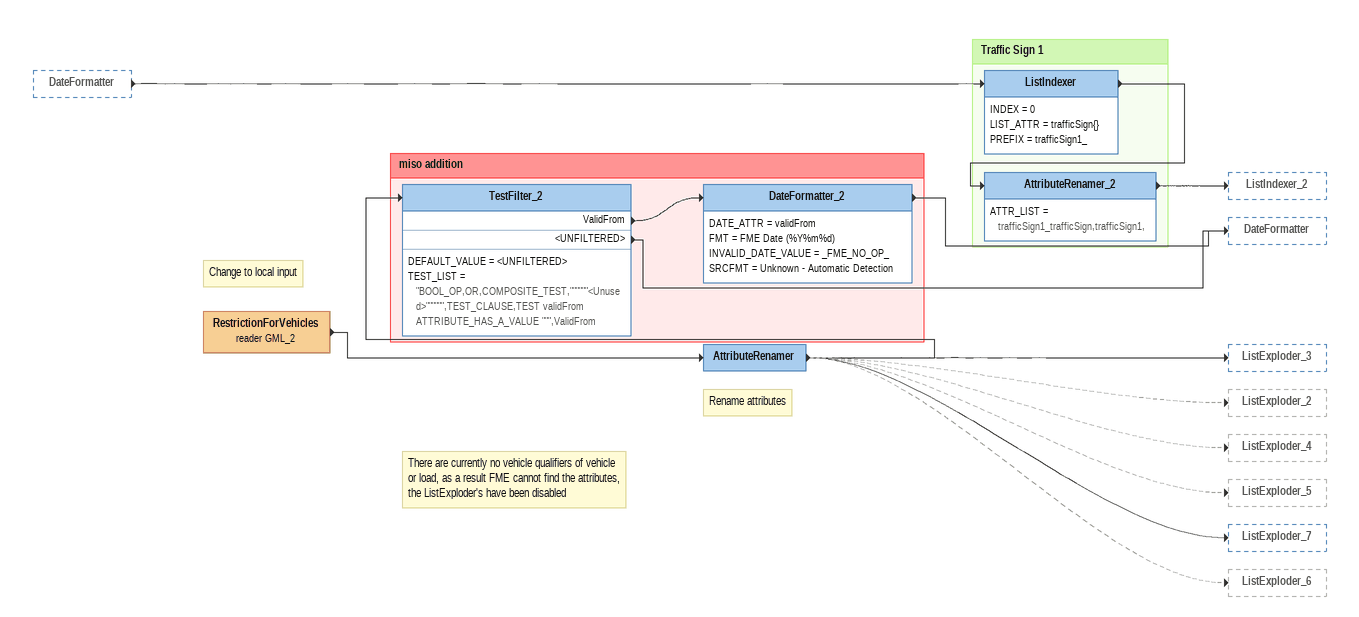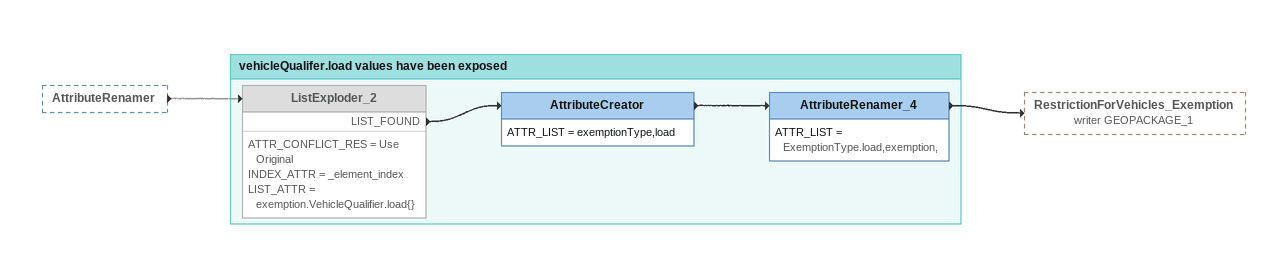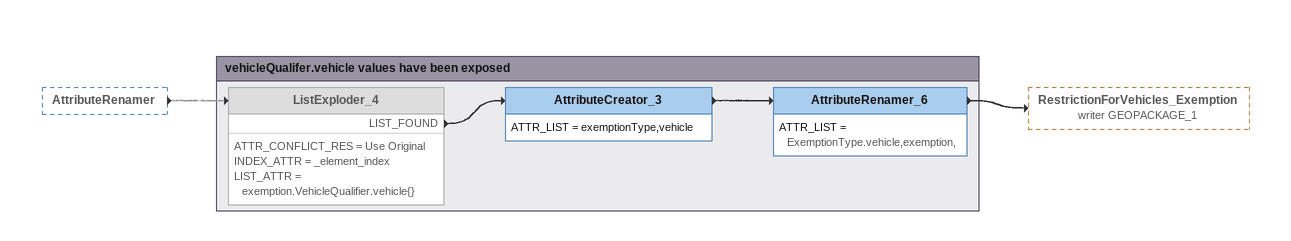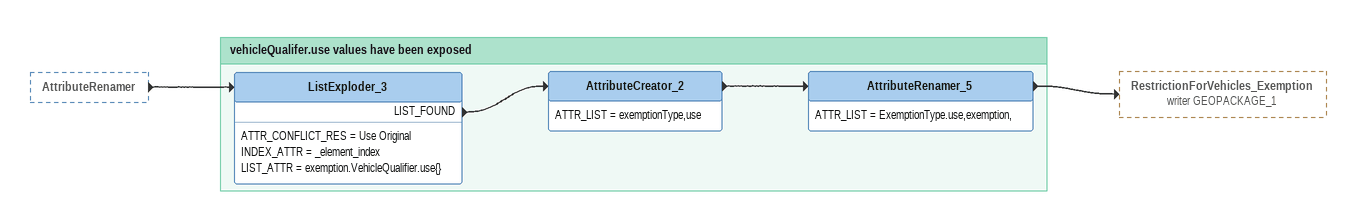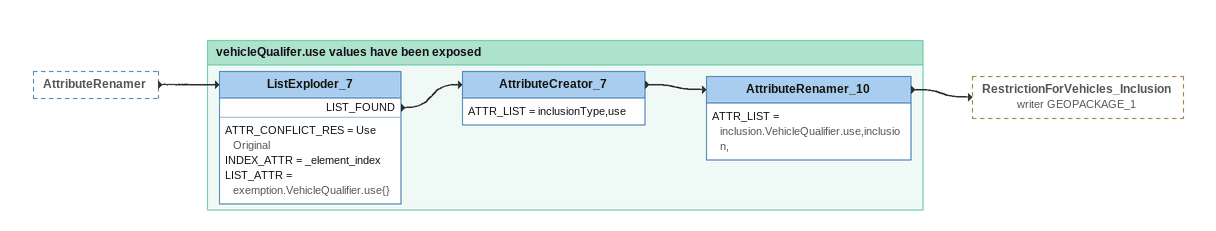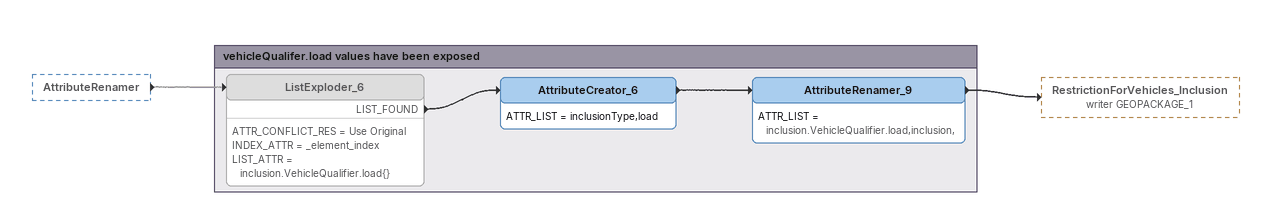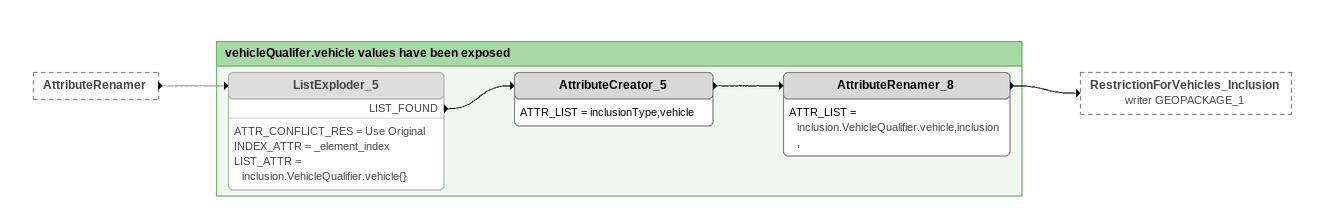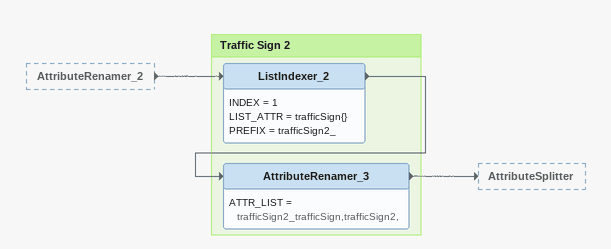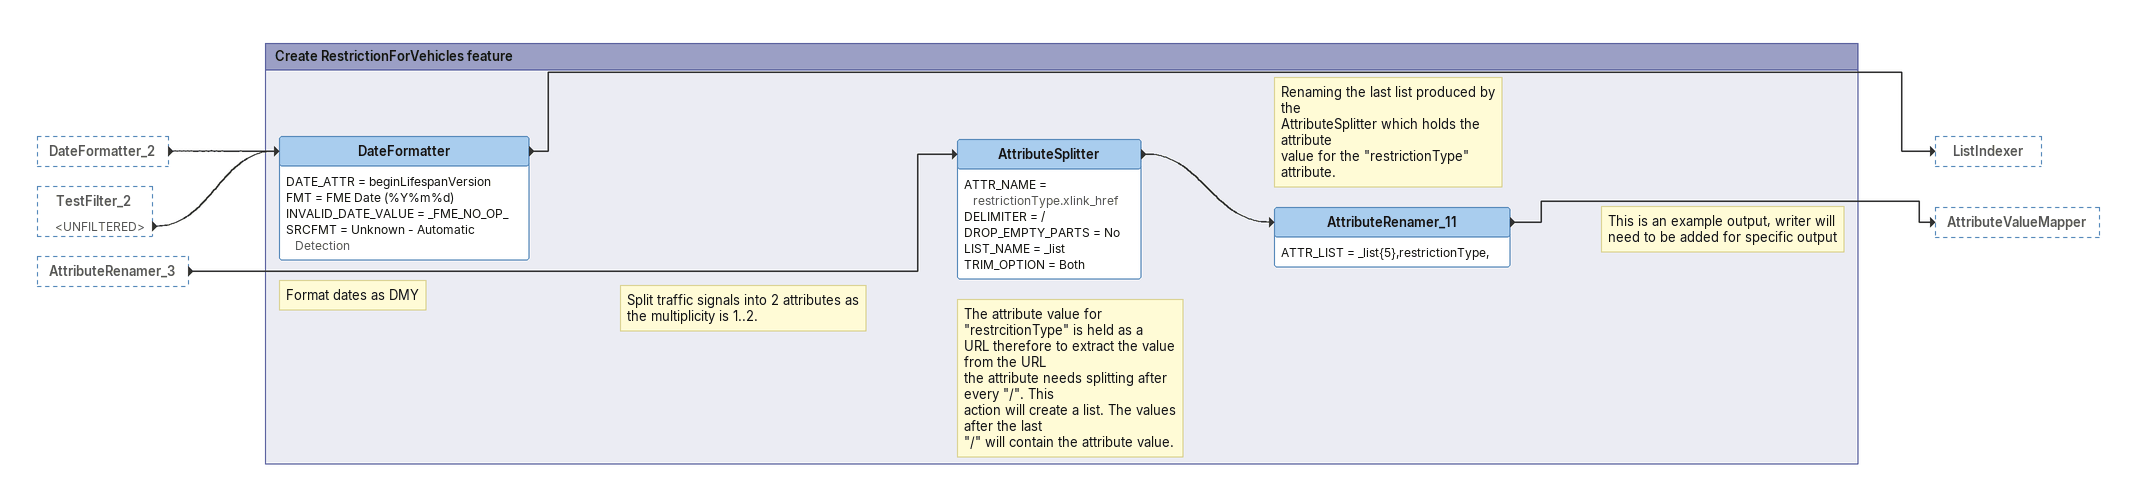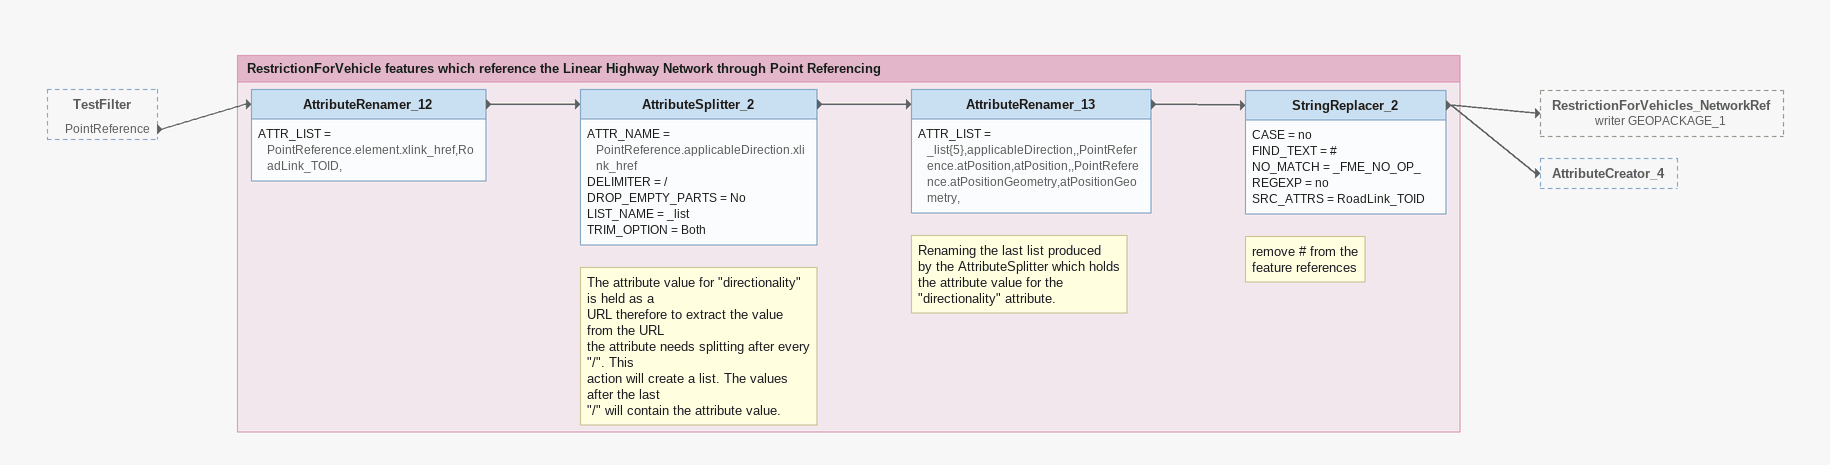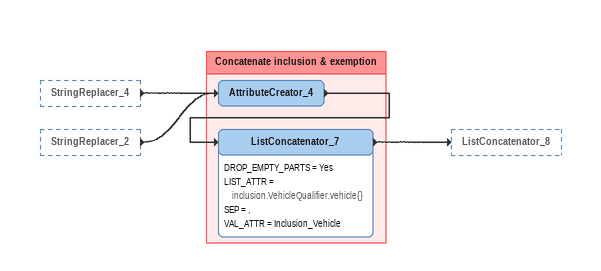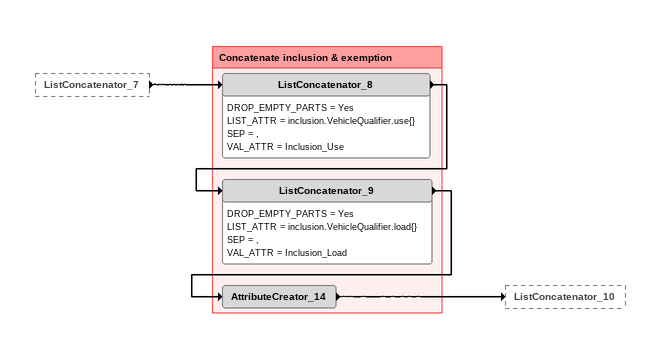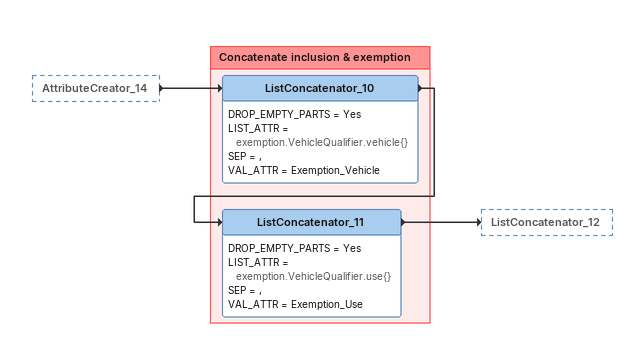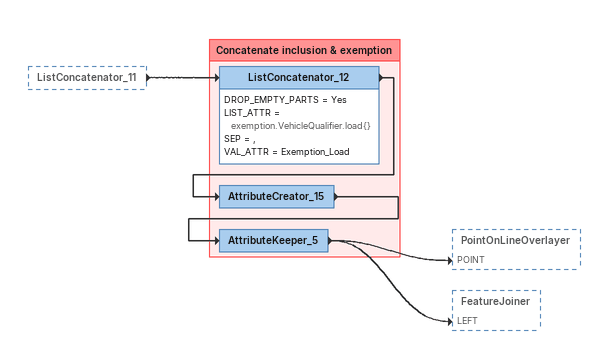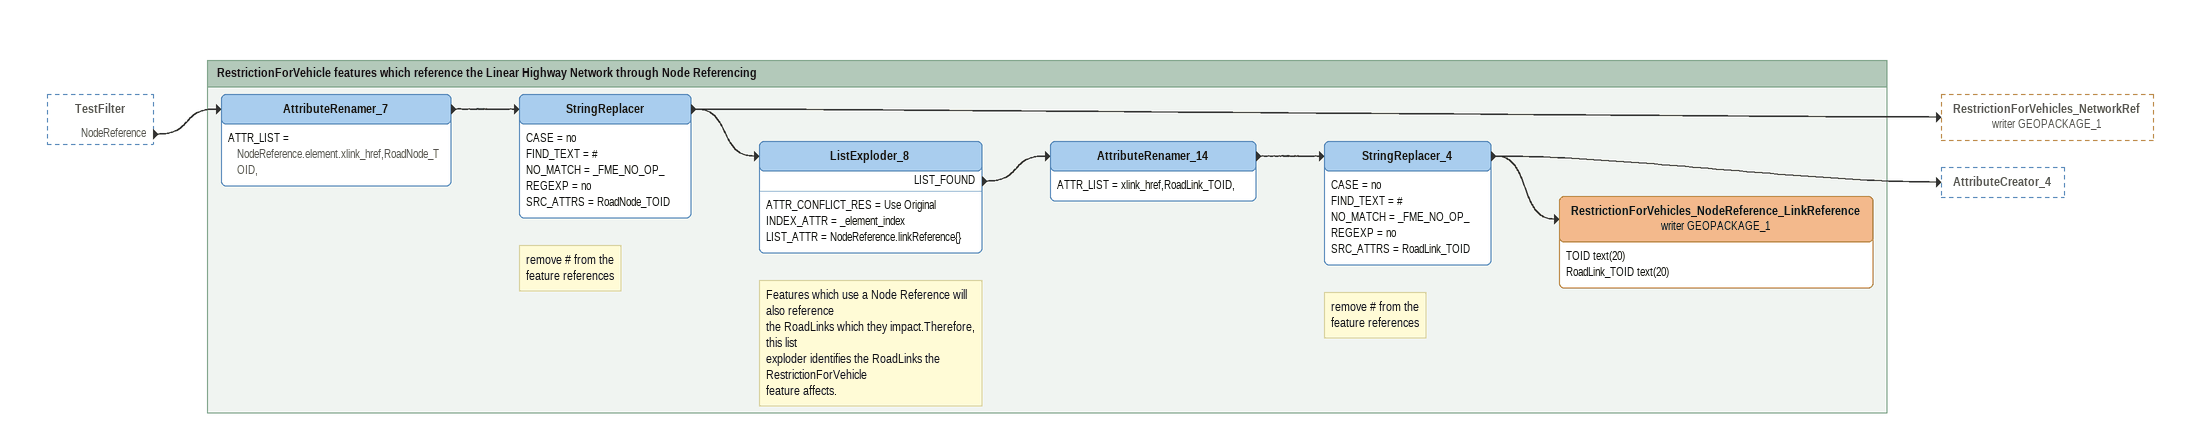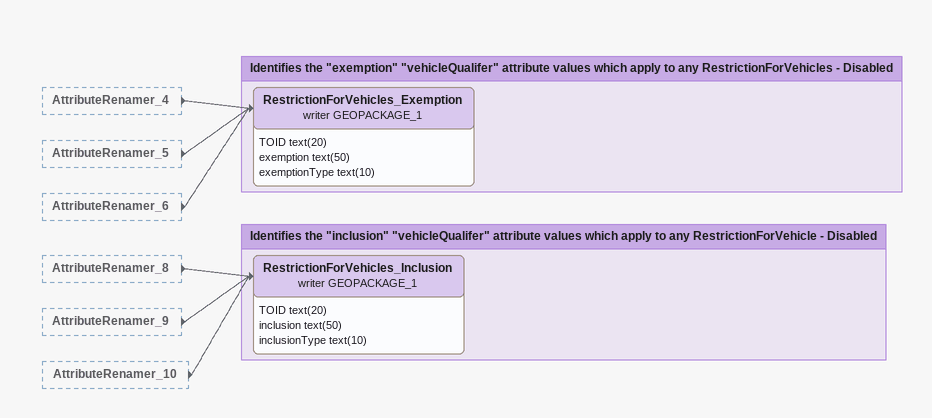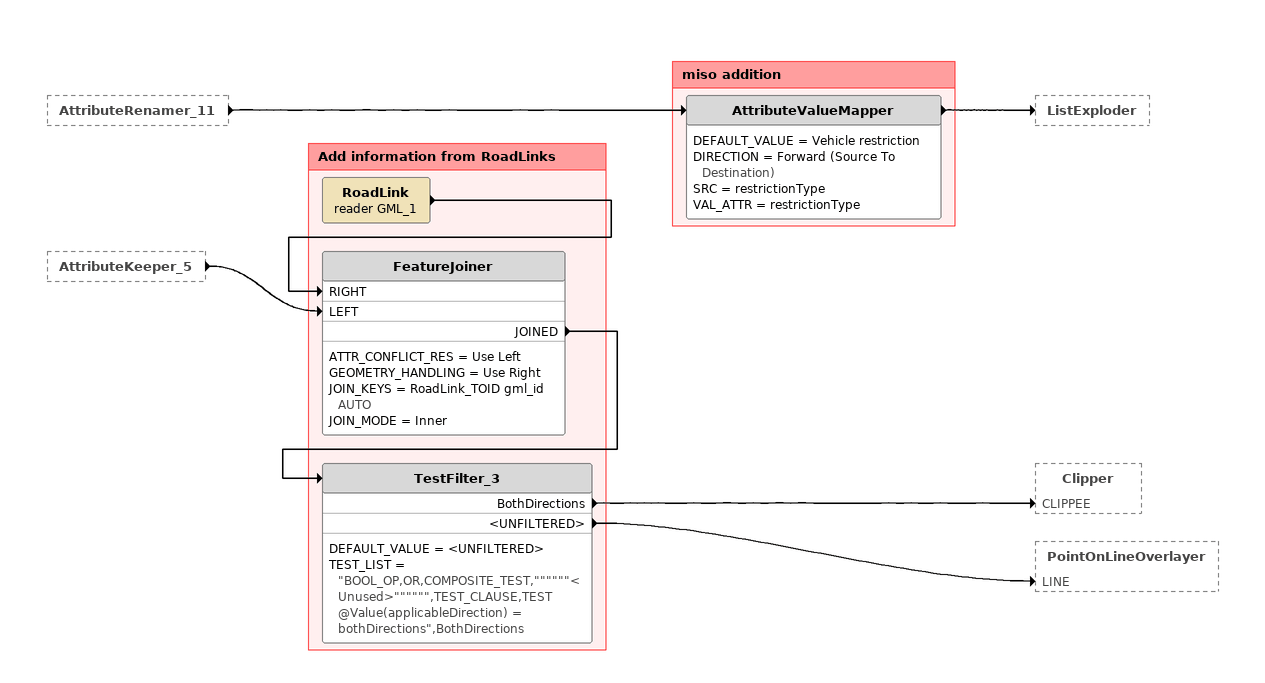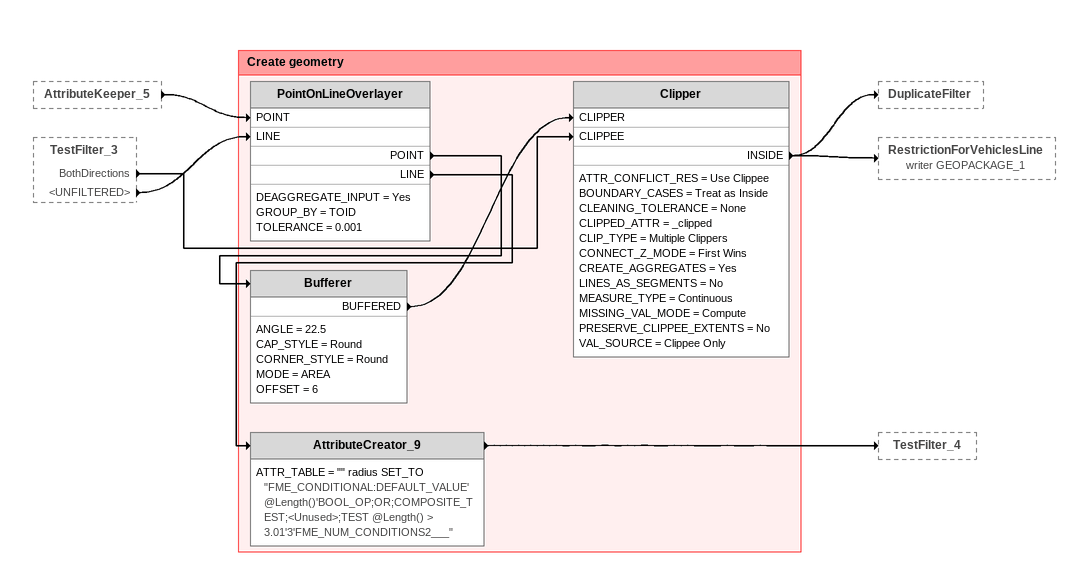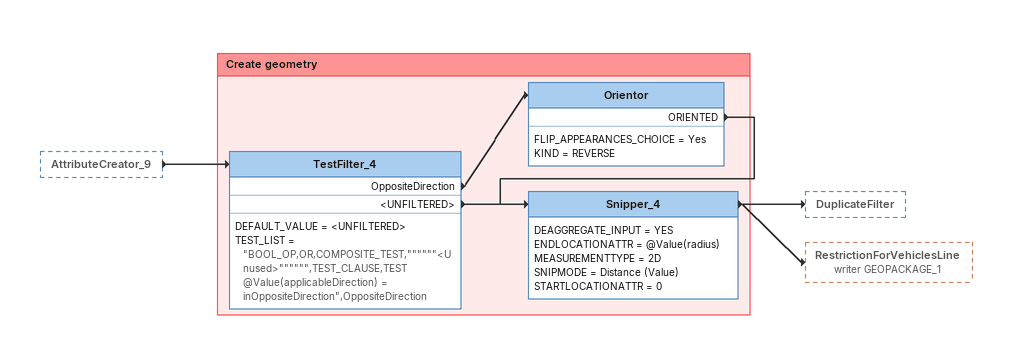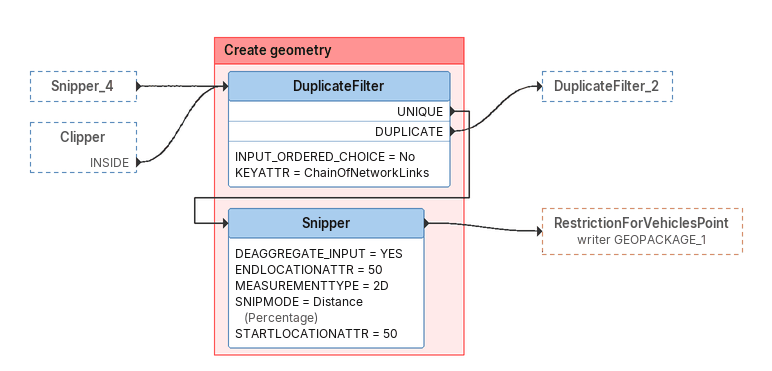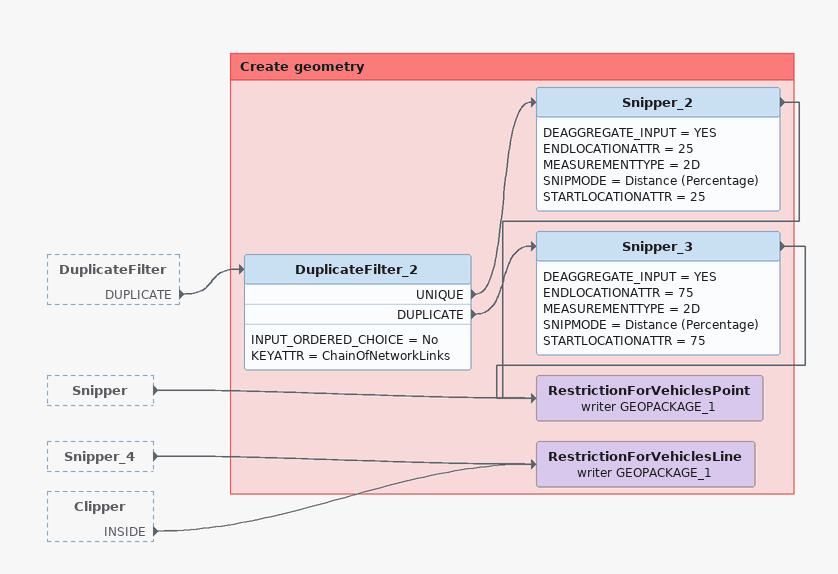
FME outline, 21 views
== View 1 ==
DateFormatter [outside]
    -> ListIndexer
Note: Change to local input
RestrictionForVehicles (reader GML_2)
    -> AttributeRenamer
Note: There are currently no vehicle qualifiers of vehicle or load, as a result FME cannot find the attributes, the ListExploder's have been disabled
Note: Rename attributes
AttributeRenamer
    -> TestFilter_2
    -> ListExploder_3
    -> ListExploder_2 [off]
    -> ListExploder_4 [off]
    -> ListExploder_5 [off]
    -> ListExploder_7
    -> ListExploder_6 [off]

Bookmark: miso addition
TestFilter_2
    DEFAULT_VALUE = <UNFILTERED>
    TEST_LIST = "BOOL_OP,OR,COMPOSITE_TEST,""""""<Unused>"""""",TEST_CLAUSE,TEST validFrom ATTRIBUTE_HAS_A_VALUE """,ValidFrom
    ValidFrom -> DateFormatter_2
    <UNFILTERED> -> DateFormatter
DateFormatter_2
    DATE_ATTR = validFrom
    FMT = FME Date (%Y%m%d)
    INVALID_DATE_VALUE = _FME_NO_OP_
    SRCFMT = Unknown - Automatic Detection
    -> DateFormatter

Bookmark: Traffic Sign 1
ListIndexer
    INDEX = 0
    LIST_ATTR = trafficSign{}
    PREFIX = trafficSign1_
    -> AttributeRenamer_2
AttributeRenamer_2
    ATTR_LIST = trafficSign1_trafficSign,trafficSign1,
    -> ListIndexer_2

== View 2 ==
AttributeRenamer [outside]
    -> ListExploder_2 [off]

Bookmark: vehicleQualifer.load values have been exposed
ListExploder_2 [off]
    ATTR_CONFLICT_RES = Use Original
    INDEX_ATTR = _element_index
    LIST_ATTR = exemption.VehicleQualifier.load{}
    LIST_FOUND -> AttributeCreator
AttributeCreator
    ATTR_LIST = exemptionType,load
    -> AttributeRenamer_4
AttributeRenamer_4
    ATTR_LIST = ExemptionType.load,exemption,
    -> RestrictionForVehicles_Exemption (writer GEOPACKAGE_1)

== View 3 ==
AttributeRenamer [outside]
    -> ListExploder_4 [off]

Bookmark: vehicleQualifer.vehicle values have been exposed
ListExploder_4 [off]
    ATTR_CONFLICT_RES = Use Original
    INDEX_ATTR = _element_index
    LIST_ATTR = exemption.VehicleQualifier.vehicle{}
    LIST_FOUND -> AttributeCreator_3
AttributeCreator_3
    ATTR_LIST = exemptionType,vehicle
    -> AttributeRenamer_6
AttributeRenamer_6
    ATTR_LIST = ExemptionType.vehicle,exemption,
    -> RestrictionForVehicles_Exemption (writer GEOPACKAGE_1)

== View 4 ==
AttributeRenamer [outside]
    -> ListExploder_3

Bookmark: vehicleQualifer.use values have been exposed
ListExploder_3
    ATTR_CONFLICT_RES = Use Original
    INDEX_ATTR = _element_index
    LIST_ATTR = exemption.VehicleQualifier.use{}
    LIST_FOUND -> AttributeCreator_2
AttributeCreator_2
    ATTR_LIST = exemptionType,use
    -> AttributeRenamer_5
AttributeRenamer_5
    ATTR_LIST = ExemptionType.use,exemption,
    -> RestrictionForVehicles_Exemption (writer GEOPACKAGE_1)

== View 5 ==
AttributeRenamer [outside]
    -> ListExploder_7

Bookmark: vehicleQualifer.use values have been exposed
ListExploder_7
    ATTR_CONFLICT_RES = Use Original
    INDEX_ATTR = _element_index
    LIST_ATTR = exemption.VehicleQualifier.use{}
    LIST_FOUND -> AttributeCreator_7
AttributeCreator_7
    ATTR_LIST = inclusionType,use
    -> AttributeRenamer_10
AttributeRenamer_10
    ATTR_LIST = inclusion.VehicleQualifier.use,inclusion,
    -> RestrictionForVehicles_Inclusion (writer GEOPACKAGE_1)

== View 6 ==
AttributeRenamer [outside]
    -> ListExploder_6 [off]

Bookmark: vehicleQualifer.load values have been exposed
ListExploder_6 [off]
    ATTR_CONFLICT_RES = Use Original
    INDEX_ATTR = _element_index
    LIST_ATTR = inclusion.VehicleQualifier.load{}
    LIST_FOUND -> AttributeCreator_6
AttributeCreator_6
    ATTR_LIST = inclusionType,load
    -> AttributeRenamer_9
AttributeRenamer_9
    ATTR_LIST = inclusion.VehicleQualifier.load,inclusion,
    -> RestrictionForVehicles_Inclusion (writer GEOPACKAGE_1)

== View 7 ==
AttributeRenamer [outside]
    -> ListExploder_5 [off]

Bookmark: vehicleQualifer.vehicle values have been exposed
ListExploder_5 [off]
    ATTR_CONFLICT_RES = Use Original
    INDEX_ATTR = _element_index
    LIST_ATTR = inclusion.VehicleQualifier.vehicle{}
    LIST_FOUND -> AttributeCreator_5
AttributeCreator_5
    ATTR_LIST = inclusionType,vehicle
    -> AttributeRenamer_8
AttributeRenamer_8
    ATTR_LIST = inclusion.VehicleQualifier.vehicle,inclusion,
    -> RestrictionForVehicles_Inclusion (writer GEOPACKAGE_1)

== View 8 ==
AttributeRenamer_2 [outside]
    -> ListIndexer_2

Bookmark: Traffic Sign 2
ListIndexer_2
    INDEX = 1
    LIST_ATTR = trafficSign{}
    PREFIX = trafficSign2_
    -> AttributeRenamer_3
AttributeRenamer_3
    ATTR_LIST = trafficSign2_trafficSign,trafficSign2,
    -> AttributeSplitter

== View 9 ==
DateFormatter_2 [outside]
    -> DateFormatter
TestFilter_2 [outside]
    <UNFILTERED> -> DateFormatter
AttributeRenamer_3 [outside]
    -> AttributeSplitter

Bookmark: Create RestrictionForVehicles feature
Note: Format dates as DMY
Note: Split traffic signals into 2 attributes as the multiplicity is 1..2.
DateFormatter
    DATE_ATTR = beginLifespanVersion
    FMT = FME Date (%Y%m%d)
    INVALID_DATE_VALUE = _FME_NO_OP_
    SRCFMT = Unknown - Automatic Detection
    -> ListIndexer
Note: The attribute value for "restrcitionType" is held as a / URL therefore to extract the value from the URL / the attribute needs splitting after every "/". This / action will create a list. The values after the last / "/" will contain the attribute value.
AttributeSplitter
    ATTR_NAME = restrictionType.xlink_href
    DELIMITER = /
    DROP_EMPTY_PARTS = No
    LIST_NAME = _list
    TRIM_OPTION = Both
    -> AttributeRenamer_11
Note: Renaming the last list produced by the / AttributeSplitter which holds the attribute / value for the "restrictionType" attribute.
Note: This is an example output, writer will need to be added for specific output
AttributeRenamer_11
    ATTR_LIST = _list{5},restrictionType,
    -> AttributeValueMapper

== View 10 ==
TestFilter [outside]
    PointReference -> AttributeRenamer_12

Bookmark: RestrictionForVehicle features which reference the Linear Highway Network through Point Referencing
AttributeRenamer_12
    ATTR_LIST = PointReference.element.xlink_href,RoadLink_TOID,
    -> AttributeSplitter_2
Note: The attribute value for "directionality" is held as a / URL therefore to extract the value from the URL / the attribute needs splitting after every "/". This / action will create a list. The values after the last / "/" will contain the attribute value.
AttributeSplitter_2
    ATTR_NAME = PointReference.applicableDirection.xlink_href
    DELIMITER = /
    DROP_EMPTY_PARTS = No
    LIST_NAME = _list
    TRIM_OPTION = Both
    -> AttributeRenamer_13
Note: Renaming the last list produced / by the AttributeSplitter which holds / the attribute value for the / "directionality" attribute.
AttributeRenamer_13
    ATTR_LIST = _list{5},applicableDirection,,PointReference.atPosition,atPosition,,PointReference.atPositionGeometry,atPositionGeometry,
    -> StringReplacer_2
Note: remove # from the / feature references
StringReplacer_2
    CASE = no
    FIND_TEXT = #
    NO_MATCH = _FME_NO_OP_
    REGEXP = no
    SRC_ATTRS = RoadLink_TOID
    -> RestrictionForVehicles_NetworkRef (writer GEOPACKAGE_1)
    -> AttributeCreator_4

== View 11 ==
StringReplacer_4 [outside]
    -> AttributeCreator_4
StringReplacer_2 [outside]
    -> AttributeCreator_4

Bookmark: Concatenate inclusion & exemption
AttributeCreator_4
    -> ListConcatenator_7
ListConcatenator_7
    DROP_EMPTY_PARTS = Yes
    LIST_ATTR = inclusion.VehicleQualifier.vehicle{}
    SEP = ,
    VAL_ATTR = Inclusion_Vehicle
    -> ListConcatenator_8

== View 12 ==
ListConcatenator_7 [outside]
    -> ListConcatenator_8

Bookmark: Concatenate inclusion & exemption
ListConcatenator_8
    DROP_EMPTY_PARTS = Yes
    LIST_ATTR = inclusion.VehicleQualifier.use{}
    SEP = ,
    VAL_ATTR = Inclusion_Use
    -> ListConcatenator_9
ListConcatenator_9
    DROP_EMPTY_PARTS = Yes
    LIST_ATTR = inclusion.VehicleQualifier.load{}
    SEP = ,
    VAL_ATTR = Inclusion_Load
    -> AttributeCreator_14
AttributeCreator_14
    -> ListConcatenator_10

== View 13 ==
AttributeCreator_14 [outside]
    -> ListConcatenator_10

Bookmark: Concatenate inclusion & exemption
ListConcatenator_10
    DROP_EMPTY_PARTS = Yes
    LIST_ATTR = exemption.VehicleQualifier.vehicle{}
    SEP = ,
    VAL_ATTR = Exemption_Vehicle
    -> ListConcatenator_11
ListConcatenator_11
    DROP_EMPTY_PARTS = Yes
    LIST_ATTR = exemption.VehicleQualifier.use{}
    SEP = ,
    VAL_ATTR = Exemption_Use
    -> ListConcatenator_12

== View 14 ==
ListConcatenator_11 [outside]
    -> ListConcatenator_12

Bookmark: Concatenate inclusion & exemption
ListConcatenator_12
    DROP_EMPTY_PARTS = Yes
    LIST_ATTR = exemption.VehicleQualifier.load{}
    SEP = ,
    VAL_ATTR = Exemption_Load
    -> AttributeCreator_15
AttributeCreator_15
    -> AttributeKeeper_5
AttributeKeeper_5
    -> PointOnLineOverlayer [POINT]
    -> FeatureJoiner [LEFT]

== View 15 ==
TestFilter [outside]
    NodeReference -> AttributeRenamer_7

Bookmark: RestrictionForVehicle features which reference the Linear Highway Network through Node Referencing
AttributeRenamer_7
    ATTR_LIST = NodeReference.element.xlink_href,RoadNode_TOID,
    -> StringReplacer
Note: remove # from the / feature references
StringReplacer
    CASE = no
    FIND_TEXT = #
    NO_MATCH = _FME_NO_OP_
    REGEXP = no
    SRC_ATTRS = RoadNode_TOID
    -> ListExploder_8
    -> RestrictionForVehicles_NetworkRef (writer GEOPACKAGE_1)
Note: Features which use a Node Reference will also reference / the RoadLinks which they impact.Therefore, this list / exploder identifies the RoadLinks the RestrictionForVehicle / feature affects.
ListExploder_8
    ATTR_CONFLICT_RES = Use Original
    INDEX_ATTR = _element_index
    LIST_ATTR = NodeReference.linkReference{}
    LIST_FOUND -> AttributeRenamer_14
AttributeRenamer_14
    ATTR_LIST = xlink_href,RoadLink_TOID,
    -> StringReplacer_4
Note: remove # from the / feature references
StringReplacer_4
    CASE = no
    FIND_TEXT = #
    NO_MATCH = _FME_NO_OP_
    REGEXP = no
    SRC_ATTRS = RoadLink_TOID
    -> RestrictionForVehicles_NodeReference_LinkReference (writer GEOPACKAGE_1)
    -> AttributeCreator_4
RestrictionForVehicles_NodeReference_LinkReference (writer GEOPACKAGE_1)
    attributes: TOID text(20), RoadLink_TOID text(20)

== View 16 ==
AttributeRenamer_4 [outside]
    -> RestrictionForVehicles_Exemption (writer GEOPACKAGE_1)
AttributeRenamer_5 [outside]
    -> RestrictionForVehicles_Exemption (writer GEOPACKAGE_1)
AttributeRenamer_6 [outside]
    -> RestrictionForVehicles_Exemption (writer GEOPACKAGE_1)
AttributeRenamer_8 [outside]
    -> RestrictionForVehicles_Inclusion (writer GEOPACKAGE_1)
AttributeRenamer_9 [outside]
    -> RestrictionForVehicles_Inclusion (writer GEOPACKAGE_1)
AttributeRenamer_10 [outside]
    -> RestrictionForVehicles_Inclusion (writer GEOPACKAGE_1)

Bookmark: Identifies the "exemption" "vehicleQualifer" attribute values which apply to any RestrictionForVehicles - Disabled
RestrictionForVehicles_Exemption (writer GEOPACKAGE_1)
    attributes: TOID text(20), exemption text(50), exemptionType text(10)

Bookmark: Identifies the "inclusion" "vehicleQualifer" attribute values which apply to any RestrictionForVehicle - Disabled
RestrictionForVehicles_Inclusion (writer GEOPACKAGE_1)
    attributes: TOID text(20), inclusion text(50), inclusionType text(10)

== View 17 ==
AttributeRenamer_11 [outside]
    -> AttributeValueMapper
AttributeKeeper_5 [outside]
    -> FeatureJoiner [LEFT]

Bookmark: miso addition
AttributeValueMapper
    DEFAULT_VALUE = Vehicle restriction
    DIRECTION = Forward (Source To Destination)
    SRC = restrictionType
    VAL_ATTR = restrictionType
    -> ListExploder

Bookmark: Add information from RoadLinks
RoadLink (reader GML_1)
    -> FeatureJoiner [RIGHT]
FeatureJoiner
    ATTR_CONFLICT_RES = Use Left
    GEOMETRY_HANDLING = Use Right
    JOIN_KEYS = RoadLink_TOID gml_id AUTO
    JOIN_MODE = Inner
    JOINED -> TestFilter_3
TestFilter_3
    DEFAULT_VALUE = <UNFILTERED>
    TEST_LIST = "BOOL_OP,OR,COMPOSITE_TEST,""""""<Unused>"""""",TEST_CLAUSE,TEST @Value(applicableDirection) = bothDirections",BothDirections
    BothDirections -> Clipper [CLIPPEE]
    <UNFILTERED> -> PointOnLineOverlayer [LINE]

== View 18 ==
AttributeKeeper_5 [outside]
    -> PointOnLineOverlayer [POINT]
TestFilter_3 [outside]
    BothDirections -> Clipper [CLIPPEE]
    <UNFILTERED> -> PointOnLineOverlayer [LINE]

Bookmark: Create geometry
PointOnLineOverlayer
    DEAGGREGATE_INPUT = Yes
    GROUP_BY = TOID
    TOLERANCE = 0.001
    POINT -> Bufferer
    LINE -> AttributeCreator_9
Bufferer
    ANGLE = 22.5
    CAP_STYLE = Round
    CORNER_STYLE = Round
    MODE = AREA
    OFFSET = 6
    BUFFERED -> Clipper [CLIPPER]
Clipper
    ATTR_CONFLICT_RES = Use Clippee
    BOUNDARY_CASES = Treat as Inside
    CLEANING_TOLERANCE = None
    CLIPPED_ATTR = _clipped
    CLIP_TYPE = Multiple Clippers
    CONNECT_Z_MODE = First Wins
    CREATE_AGGREGATES = Yes
    LINES_AS_SEGMENTS = No
    MEASURE_TYPE = Continuous
    MISSING_VAL_MODE = Compute
    PRESERVE_CLIPPEE_EXTENTS = No
    VAL_SOURCE = Clippee Only
    INSIDE -> DuplicateFilter
    INSIDE -> RestrictionForVehiclesLine (writer GEOPACKAGE_1)
AttributeCreator_9
    ATTR_TABLE = "" radius SET_TO "FME_CONDITIONAL:DEFAULT_VALUE'@Length()'BOOL_OP;OR;COMPOSITE_TEST;<Unused>;TEST @Length() > 3.01'3'FME_NUM_CONDITIONS2___"
    -> TestFilter_4

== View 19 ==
AttributeCreator_9 [outside]
    -> TestFilter_4

Bookmark: Create geometry
TestFilter_4
    DEFAULT_VALUE = <UNFILTERED>
    TEST_LIST = "BOOL_OP,OR,COMPOSITE_TEST,""""""<Unused>"""""",TEST_CLAUSE,TEST @Value(applicableDirection) = inOppositeDirection",OppositeDirection
    OppositeDirection -> Orientor
    <UNFILTERED> -> Snipper_4
Orientor
    FLIP_APPEARANCES_CHOICE = Yes
    KIND = REVERSE
    ORIENTED -> Snipper_4
Snipper_4
    DEAGGREGATE_INPUT = YES
    ENDLOCATIONATTR = @Value(radius)
    MEASUREMENTTYPE = 2D
    SNIPMODE = Distance (Value)
    STARTLOCATIONATTR = 0
    -> DuplicateFilter
    -> RestrictionForVehiclesLine (writer GEOPACKAGE_1)

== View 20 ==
Snipper_4 [outside]
    -> DuplicateFilter
Clipper [outside]
    INSIDE -> DuplicateFilter

Bookmark: Create geometry
DuplicateFilter
    INPUT_ORDERED_CHOICE = No
    KEYATTR = ChainOfNetworkLinks
    UNIQUE -> Snipper
    DUPLICATE -> DuplicateFilter_2
Snipper
    DEAGGREGATE_INPUT = YES
    ENDLOCATIONATTR = 50
    MEASUREMENTTYPE = 2D
    SNIPMODE = Distance (Percentage)
    STARTLOCATIONATTR = 50
    -> RestrictionForVehiclesPoint (writer GEOPACKAGE_1)

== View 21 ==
DuplicateFilter [outside]
    DUPLICATE -> DuplicateFilter_2
Snipper [outside]
    -> RestrictionForVehiclesPoint (writer GEOPACKAGE_1)
Snipper_4 [outside]
    -> RestrictionForVehiclesLine (writer GEOPACKAGE_1)
Clipper [outside]
    INSIDE -> RestrictionForVehiclesLine (writer GEOPACKAGE_1)

Bookmark: Create geometry
DuplicateFilter_2
    INPUT_ORDERED_CHOICE = No
    KEYATTR = ChainOfNetworkLinks
    UNIQUE -> Snipper_2
    DUPLICATE -> Snipper_3
Snipper_2
    DEAGGREGATE_INPUT = YES
    ENDLOCATIONATTR = 25
    MEASUREMENTTYPE = 2D
    SNIPMODE = Distance (Percentage)
    STARTLOCATIONATTR = 25
    -> RestrictionForVehiclesPoint (writer GEOPACKAGE_1)
Snipper_3
    DEAGGREGATE_INPUT = YES
    ENDLOCATIONATTR = 75
    MEASUREMENTTYPE = 2D
    SNIPMODE = Distance (Percentage)
    STARTLOCATIONATTR = 75
    -> RestrictionForVehiclesPoint (writer GEOPACKAGE_1)
RestrictionForVehiclesPoint (writer GEOPACKAGE_1)
RestrictionForVehiclesLine (writer GEOPACKAGE_1)
